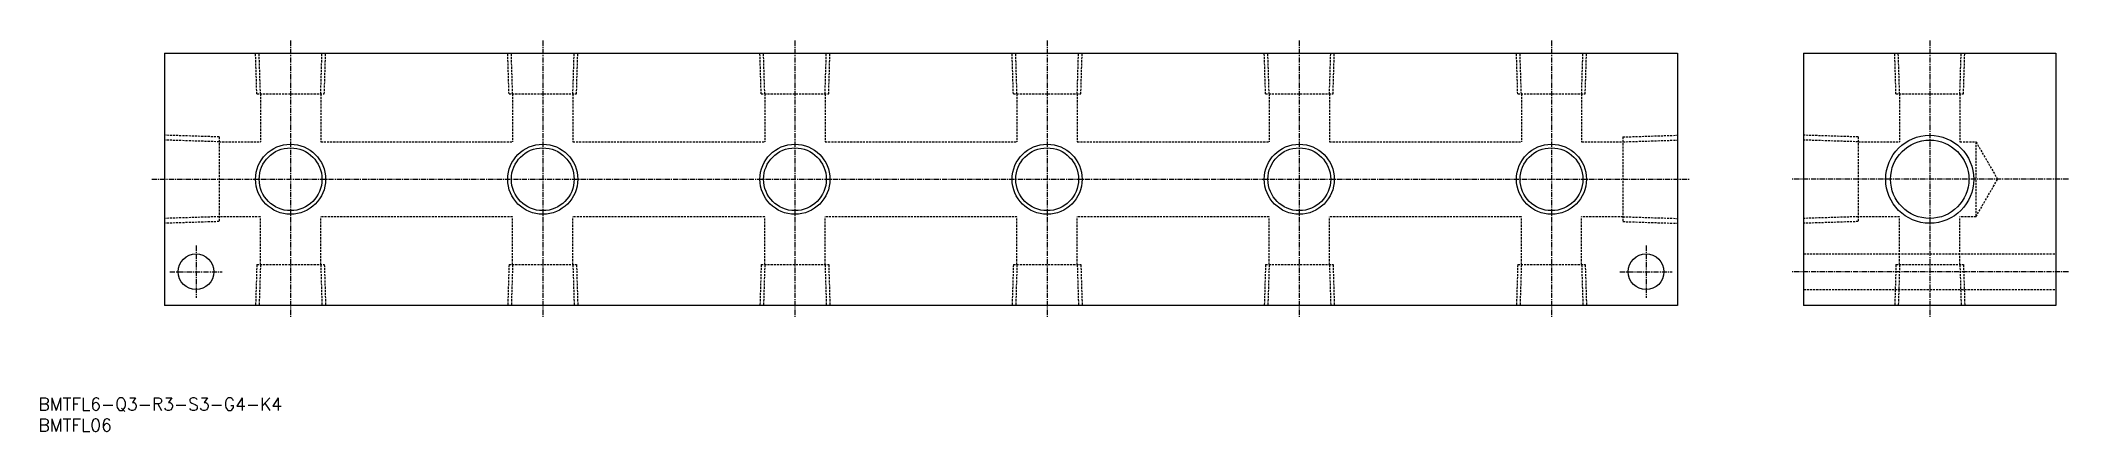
# Model space of a CAD drawing. Extents: x 1 to 483, y 0 to 93.
import ezdxf

# ---------------------------------------------------------------- set-up
doc = ezdxf.new("R2010")
doc.units = 0
doc.linetypes.add('CENTER', pattern=[2, 1.25, -0.25, 0.25, -0.25])
doc.linetypes.add('DASHED', pattern=[0.75, 0.5, -0.25])
doc.layers.get('0').update_dxf_attribs({"linetype": 'CONTINUOUS'})
doc.layers.add('CENTER', color=1, linetype='CENTER')
doc.styles.get("Standard").update_dxf_attribs({"font": 'txt.shx'})

# ---------------------------------------------------------------- blocks, each defined once
blk = doc.blocks.new('*U19')
at = {"color": 7, "linetype": 'CONTINUOUS'}
blk.add_text('BMTFL06', height=3, dxfattribs=at).set_placement((0, 0))
blk = doc.blocks.new('*U20')
at = {"color": 7, "linetype": 'CONTINUOUS'}
blk.add_text('BMTFL6-Q3-R3-S3-G4-K4', height=3, dxfattribs=at).set_placement((0, 5))

msp = doc.modelspace()

# ---------------------------------------------------------------- linework, layer by layer
at = {"color": 7, "linetype": 'CONTINUOUS'}
for p, q in [((30, 90), (390, 90)), ((30, 90), (30, 30)), ((390, 90), (390, 30)), ((420, 90), (420, 30)), ((420, 90), (480, 90)), ((480, 90), (480, 30)), ((390, 30), (30, 30)), ((480, 30), (420, 30))]:
    msp.add_line(p, q, dxfattribs=at)
at = {"color": 3, "linetype": 'DASHED'}
for p, q in [((51.97, 80.3), (51.67, 90)), ((52.83, 80.3), (52.52, 90)), ((67.17, 80.3), (67.47, 90)), ((68.03, 80.3), (68.33, 90)), ((111.97, 80.3), (111.67, 90)), ((112.83, 80.3), (112.52, 90)), ((127.17, 80.3), (127.47, 90)), ((128.03, 80.3), (128.33, 90)), ((171.97, 80.3), (171.67, 90)), ((172.83, 80.3), (172.52, 90)), ((187.17, 80.3), (187.47, 90)), ((188.03, 80.3), (188.33, 90)), ((231.97, 80.3), (231.67, 90)), ((232.83, 80.3), (232.53, 90)), ((247.17, 80.3), (247.47, 90)), ((248.03, 80.3), (248.33, 90)), ((291.97, 80.3), (291.67, 90)), ((292.83, 80.3), (292.52, 90)), ((307.17, 80.3), (307.48, 90)), ((308.03, 80.3), (308.33, 90)), ((351.97, 80.3), (351.67, 90)), ((352.83, 80.3), (352.52, 90)), ((367.17, 80.3), (367.48, 90)), ((368.03, 80.3), (368.33, 90)), ((441.97, 80.3), (441.67, 90)), ((442.83, 80.3), (442.52, 90)), ((457.17, 80.3), (457.47, 90)), ((458.03, 80.3), (458.33, 90)), ((51.97, 80.3), (68.03, 80.3)), ((52.83, 80.3), (52.83, 68.91)), ((67.17, 80.3), (67.17, 68.91)), ((111.97, 80.3), (128.03, 80.3)), ((112.83, 80.3), (112.83, 68.91)), ((127.17, 80.3), (127.17, 68.91)), ((171.97, 80.3), (188.03, 80.3)), ((172.83, 80.3), (172.83, 68.91)), ((187.17, 80.3), (187.17, 68.91)), ((231.97, 80.3), (248.03, 80.3)), ((232.83, 80.3), (232.83, 68.91)), ((247.17, 80.3), (247.17, 68.91)), ((291.97, 80.3), (308.03, 80.3)), ((292.83, 80.3), (292.83, 68.91)), ((307.17, 80.3), (307.17, 68.91)), ((351.97, 80.3), (368.03, 80.3)), ((352.83, 80.3), (352.83, 68.91)), ((367.17, 80.3), (367.17, 68.91)), ((441.97, 80.3), (458.03, 80.3)), ((442.83, 80.3), (442.83, 68.91)), ((457.17, 80.3), (457.17, 68.91)), ((43, 70.07), (30, 70.48)), ((43, 68.91), (30, 69.32)), ((43, 70.07), (43, 49.93)), ((43, 68.91), (52.83, 68.91)), ((67.17, 68.91), (112.83, 68.91)), ((127.17, 68.91), (172.83, 68.91)), ((187.17, 68.91), (232.83, 68.91)), ((247.17, 68.91), (292.83, 68.91)), ((307.17, 68.91), (352.83, 68.91)), ((367.17, 68.91), (377, 68.91)), ((377, 70.07), (390, 70.48)), ((377, 70.07), (377, 49.93)), ((377, 68.91), (390, 69.32)), ((433, 70.07), (420, 70.48)), ((433, 68.91), (420, 69.32)), ((433, 70.07), (433, 49.93)), ((433, 68.91), (442.83, 68.91)), ((457.17, 68.91), (461, 68.91)), ((461, 68.91), (466.14, 60)), ((461, 68.91), (461, 51.09)), ((461, 51.09), (466.14, 60)), ((43, 51.09), (30, 50.68)), ((43, 49.93), (30, 49.52)), ((52.83, 51.09), (43, 51.09)), ((52.83, 39.7), (52.83, 51.09)), ((67.17, 39.7), (67.17, 51.09)), ((112.83, 51.09), (67.17, 51.09)), ((112.83, 39.7), (112.83, 51.09)), ((127.17, 39.7), (127.17, 51.09)), ((172.83, 51.09), (127.17, 51.09)), ((172.83, 39.7), (172.83, 51.09)), ((187.17, 39.7), (187.17, 51.09)), ((232.83, 51.09), (187.17, 51.09)), ((232.83, 39.7), (232.83, 51.09)), ((247.17, 39.7), (247.17, 51.09)), ((292.83, 51.09), (247.17, 51.09)), ((292.83, 39.7), (292.83, 51.09)), ((352.83, 51.09), (307.17, 51.09)), ((307.17, 39.7), (307.17, 51.09)), ((352.83, 39.7), (352.83, 51.09)), ((377, 51.09), (367.17, 51.09)), ((367.17, 39.7), (367.17, 51.09)), ((377, 51.09), (390, 50.68)), ((377, 49.93), (390, 49.52)), ((433, 51.09), (420, 50.68)), ((433, 49.93), (420, 49.52)), ((442.83, 51.09), (433, 51.09)), ((442.83, 39.7), (442.83, 51.09)), ((457.17, 39.7), (457.17, 51.09)), ((461, 51.09), (457.17, 51.09)), ((51.97, 39.7), (51.67, 30)), ((51.97, 39.7), (68.03, 39.7)), ((52.83, 39.7), (52.52, 30)), ((67.17, 39.7), (67.47, 30)), ((68.03, 39.7), (68.33, 30)), ((111.97, 39.7), (111.67, 30)), ((111.97, 39.7), (128.03, 39.7)), ((112.83, 39.7), (112.52, 30)), ((127.17, 39.7), (127.47, 30)), ((128.03, 39.7), (128.33, 30)), ((171.97, 39.7), (171.67, 30)), ((171.97, 39.7), (188.03, 39.7)), ((172.83, 39.7), (172.52, 30)), ((187.17, 39.7), (187.47, 30)), ((188.03, 39.7), (188.33, 30)), ((231.97, 39.7), (231.67, 30)), ((231.97, 39.7), (248.03, 39.7)), ((232.83, 39.7), (232.53, 30)), ((247.17, 39.7), (247.47, 30)), ((248.03, 39.7), (248.33, 30)), ((291.97, 39.7), (291.67, 30)), ((291.97, 39.7), (308.03, 39.7)), ((292.83, 39.7), (292.52, 30)), ((307.17, 39.7), (307.48, 30)), ((308.03, 39.7), (308.33, 30)), ((351.97, 39.7), (351.67, 30)), ((351.97, 39.7), (368.03, 39.7)), ((352.83, 39.7), (352.52, 30)), ((367.17, 39.7), (367.48, 30)), ((368.03, 39.7), (368.33, 30)), ((420, 42.25), (480, 42.25)), ((441.97, 39.7), (441.67, 30)), ((441.97, 39.7), (458.03, 39.7)), ((442.83, 39.7), (442.52, 30)), ((457.17, 39.7), (457.47, 30)), ((458.03, 39.7), (458.33, 30)), ((420, 33.75), (480, 33.75))]:
    msp.add_line(p, q, dxfattribs=at)
at = {"color": 3, "linetype": 'CONTINUOUS'}
for centre, radius in [((60, 60), 8.33), ((120, 60), 8.33), ((180, 60), 8.33), ((240, 60), 8.33), ((300, 60), 8.33), ((360, 60), 8.33), ((450, 60), 9.32)]:
    msp.add_circle(centre, radius, dxfattribs=at)
at = {"color": 7, "linetype": 'CONTINUOUS'}
for centre, radius in [((450, 60), 10.48), ((60, 60), 7.47), ((120, 60), 7.47), ((180, 60), 7.47), ((240, 60), 7.47), ((300, 60), 7.47), ((360, 60), 7.47), ((37.5, 38), 4.25), ((382.5, 38), 4.25)]:
    msp.add_circle(centre, radius, dxfattribs=at)
at = {"layer": 'CENTER'}
for p, q in [((60, 93), (60, 27)), ((120, 93), (120, 27)), ((180, 93), (180, 27)), ((240, 93), (240, 27)), ((300, 93), (300, 27)), ((360, 93), (360, 27)), ((450, 93), (450, 27)), ((27, 60), (393, 60)), ((483, 60), (417, 60)), ((37.5, 44.25), (37.5, 31.75)), ((382.5, 44.25), (382.5, 31.75)), ((31.25, 38), (43.75, 38)), ((376.25, 38), (388.75, 38)), ((483, 38), (417, 38))]:
    msp.add_line(p, q, dxfattribs=at)

# ---------------------------------------------------------------- block references
at = {"color": 7, "linetype": 'CONTINUOUS'}
for name in ['*U20', '*U19']:
    msp.add_blockref(name, (0, 0), dxfattribs=at)

doc.saveas('drawing.dxf')
